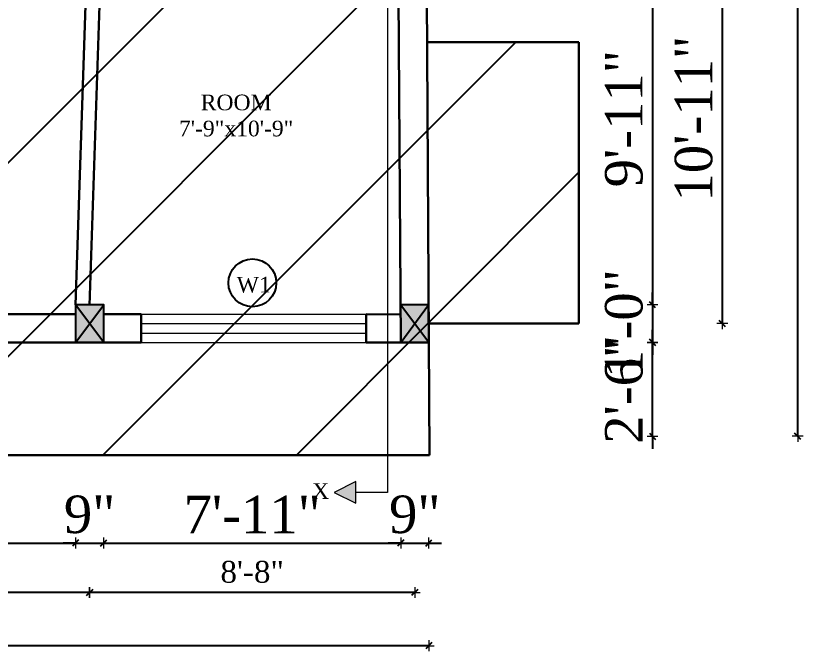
# Model space of a CAD drawing. Header units: inches. Extents: x 2 to 197762, y -33236 to 9.
# Drawn here: x 37221.1 to 37472.9, y -14143.8 to -13940.7 of the extents above; entities that cross this region are included whole.
import ezdxf

# ---------------------------------------------------------------- set-up
doc = ezdxf.new("R2010")
doc.units = ezdxf.units.IN
doc.header["$LTSCALE"] = 5
doc.header["$MEASUREMENT"] = 0
for name, color, linetype, lineweight in [('A-WALL', 7, 'Continuous', 9), ('Dimension', 7, 'Continuous', 18), ('Dw', 2, 'Continuous', 18)]:
    doc.layers.add(name, color=color, linetype=linetype, lineweight=lineweight)
doc.layers.add('dim line', color=7, linetype='Continuous', lineweight=15, true_color=0xfab2b2)
doc.layers.add('TEXT', color=6, linetype='Continuous')
doc.layers.add('WALL', color=7, linetype='Continuous')
doc.styles.add('ordinary', font='times.ttf')
doc.dimstyles.new('Copy of 96', dxfattribs={"dimtxt": 7, "dimasz": 4, "dimexe": 0.5, "dimexo": 0.5, "dimgap": 3, "dimtad": 1, "dimdec": 1, "dimzin": 11, "dimdsep": 46, "dimlunit": 4, "dimtxsty": 'ordinary', "dimblk": 'OBLIQUE', "dimcen": 0.09, "dimse1": 1, "dimse2": 1, "dimclrt": 6, "dimazin": 0, "dimtfac": 1, "dimtdec": 1, "dimtix": 1, "dimtmove": 2, "dimatfit": 3, "dimldrblk": 'leader', "dimfxl": 0.5, "dimfxlon": 1, "dimtolj": 1, "dimtzin": 0, "dimarcsym": 0})

# ---------------------------------------------------------------- blocks, each defined once
blk = doc.blocks.new('C1a')
at = {"color": 1, "ltscale": 5}
for p, q in [((18657.75, 4625.76), (18648.75, 4625.76)), ((18648.75, 4625.76), (18648.82, 4613.76)), ((18657.82, 4613.76), (18657.75, 4625.76)), ((18648.82, 4613.76), (18657.82, 4613.76))]:
    blk.add_line(p, q, dxfattribs=at)
blk = doc.blocks.new('x-x')
at = {"ltscale": 5}
for points in [[(11364.03, -701.52), (11364.03, -694.51), (11357.15, -698.09)], [(11364.03, -1135.52), (11364.03, -1128.51), (11357.15, -1132.09)]]:
    blk.add_hatch(color=256, dxfattribs=at).paths.add_polyline_path(points)
for p, q in [((11364.03, -694.51), (11357.15, -698.09)), ((11364.03, -701.52), (11364.03, -694.51)), ((11357.15, -698.09), (11364.03, -701.52)), ((11374.13, -698.09), (11364.03, -698.09)), ((11374.13, -698.09), (11374.13, -1132.09)), ((11364.03, -1128.51), (11357.15, -1132.09)), ((11364.03, -1135.52), (11364.03, -1128.51)), ((11357.15, -1132.09), (11364.03, -1135.52)), ((11374.13, -1132.09), (11364.03, -1132.09))]:
    blk.add_line(p, q, dxfattribs=at)
at = {"layer": 'A-WALL', "color": 1, "ltscale": 5}
blk.add_line((11374.13, -1120.09), (11374.13, -1132.09), dxfattribs=at)
at = {"layer": 'TEXT', "style": 'ordinary'}
for p in [(11350.08, -700.97), (11350.08, -1134.1)]:
    blk.add_text('X', height=5, dxfattribs=at).set_placement(p)
blk = doc.blocks.new('oblique')
at = {"color": 0, "lineweight": -2}
blk.add_line((0.25, 0.25), (-0.25, -0.25), dxfattribs=at)
at = {"layer": 'dim line', "lineweight": 9}
for p, q in [((-0.4375, 0), (0.4375, 0)), ((0, 0.4375), (0, -0.4375))]:
    blk.add_line(p, q, dxfattribs=at)
blk = doc.blocks.new('*D296')
at = {"layer": 'A-WALL', "color": 0, "lineweight": -2, "ltscale": 50, "transparency": 16777216}
blk.add_line((37348.7, -14125.07), (37244.7, -14125.07), dxfattribs=at)
at = {"layer": 'Defpoints', "color": 0, "ltscale": 50, "transparency": 16777216}
for p in [(37244.7, -14045.14), (37348.7, -14045.14), (37244.7, -14125.07)]:
    blk.add_point(p, dxfattribs=at)
at = {"layer": 'A-WALL', "color": 0, "lineweight": -2, "ltscale": 50, "transparency": 16777216, "xscale": 4, "yscale": 4, "zscale": 4, "rotation": 180}
blk.add_blockref('oblique', (37244.7, -14125.07), dxfattribs=at)
at = {"layer": 'A-WALL', "color": 0, "lineweight": -2, "ltscale": 50, "transparency": 16777216, "xscale": 4, "yscale": 4, "zscale": 4}
blk.add_blockref('oblique', (37348.7, -14125.07), dxfattribs=at)
at = {"layer": 'A-WALL', "color": 6, "ltscale": 50, "transparency": 16777216, "insert": (37296.7, -14118.51), "char_height": 7, "attachment_point": 5, "style": 'ordinary'}
blk.add_mtext('\\A1;8\'-8"', dxfattribs=at)
blk = doc.blocks.new('_OBLIQUE')
at = {"color": 0, "linetype": 'ByBlock'}
blk.add_line((-0.5, -0.5), (0.5, 0.5), dxfattribs=at)
blk = doc.blocks.new('leader')
at = {"layer": 'Dimension'}
for p, q in [((0, -4.328), (0, 4.328)), ((-4.424, 0), (4.424, 0))]:
    blk.add_line(p, q, dxfattribs=at)
blk = doc.blocks.new('*D297')
at = {"layer": 'A-WALL', "color": 0, "lineweight": -2, "ltscale": 50, "transparency": 16777216}
blk.add_line((37244.7, -14125.07), (37091.7, -14125.07), dxfattribs=at)
at = {"layer": 'Defpoints', "color": 0, "ltscale": 50, "transparency": 16777216}
for p in [(37091.7, -14045.14), (37244.7, -14045.14), (37091.7, -14125.07)]:
    blk.add_point(p, dxfattribs=at)
at = {"layer": 'A-WALL', "color": 0, "lineweight": -2, "ltscale": 50, "transparency": 16777216, "xscale": 4, "yscale": 4, "zscale": 4, "rotation": 180}
blk.add_blockref('oblique', (37091.7, -14125.07), dxfattribs=at)
at = {"layer": 'A-WALL', "color": 0, "lineweight": -2, "ltscale": 50, "transparency": 16777216, "xscale": 4, "yscale": 4, "zscale": 4}
blk.add_blockref('oblique', (37244.7, -14125.07), dxfattribs=at)
at = {"layer": 'A-WALL', "color": 6, "ltscale": 50, "transparency": 16777216, "insert": (37168.2, -14115.95), "char_height": 12, "attachment_point": 5, "style": 'ordinary'}
blk.add_mtext('\\A1;12\'-9"', dxfattribs=at)
blk = doc.blocks.new('*D300')
at = {"layer": 'A-WALL', "color": 0, "lineweight": -2, "ltscale": 50, "transparency": 16777216}
blk.add_line((37353.2, -14142.09), (36780.2, -14142.09), dxfattribs=at)
at = {"layer": 'Defpoints', "color": 0, "ltscale": 50, "transparency": 16777216}
for p in [(36780.2, -14045.14), (37353.2, -14045.14), (36780.2, -14142.09)]:
    blk.add_point(p, dxfattribs=at)
at = {"layer": 'A-WALL', "color": 0, "lineweight": -2, "ltscale": 50, "transparency": 16777216, "xscale": 4, "yscale": 4, "zscale": 4, "rotation": 180}
blk.add_blockref('oblique', (36780.2, -14142.09), dxfattribs=at)
at = {"layer": 'A-WALL', "color": 0, "lineweight": -2, "ltscale": 50, "transparency": 16777216, "xscale": 4, "yscale": 4, "zscale": 4}
blk.add_blockref('oblique', (37353.2, -14142.09), dxfattribs=at)
at = {"layer": 'A-WALL', "color": 6, "ltscale": 50, "transparency": 16777216, "insert": (37066.7, -14132.97), "char_height": 12, "attachment_point": 5, "style": 'ordinary'}
blk.add_mtext('\\A1;47\'-9"', dxfattribs=at)
blk = doc.blocks.new('*D325')
at = {"layer": 'A-WALL', "color": 0, "lineweight": -2, "ltscale": 50, "transparency": 16777216}
blk.add_line((37096.2, -14109.27), (37240.2, -14109.27), dxfattribs=at)
at = {"layer": 'Defpoints', "color": 0, "ltscale": 50, "transparency": 16777216}
for p in [(37096.2, -14045.14), (37240.2, -14045.14), (37240.2, -14109.27)]:
    blk.add_point(p, dxfattribs=at)
at = {"layer": 'A-WALL', "color": 0, "lineweight": -2, "ltscale": 50, "transparency": 16777216, "xscale": 4, "yscale": 4, "zscale": 4, "rotation": 180}
blk.add_blockref('oblique', (37096.2, -14109.27), dxfattribs=at)
at = {"layer": 'A-WALL', "color": 0, "lineweight": -2, "ltscale": 50, "transparency": 16777216, "xscale": 4, "yscale": 4, "zscale": 4}
blk.add_blockref('oblique', (37240.2, -14109.27), dxfattribs=at)
at = {"layer": 'A-WALL', "color": 6, "ltscale": 50, "transparency": 16777216, "insert": (37168.2, -14100.16), "char_height": 12, "attachment_point": 5, "style": 'ordinary'}
blk.add_mtext('\\A1;12\'-0"', dxfattribs=at)
blk = doc.blocks.new('*D326')
at = {"layer": 'A-WALL', "color": 0, "lineweight": -2, "ltscale": 50, "transparency": 16777216}
for p, q in [((37240.2, -14109.27), (37236.2, -14109.27)), ((37240.2, -14109.27), (37249.2, -14109.27)), ((37249.2, -14109.27), (37253.2, -14109.27))]:
    blk.add_line(p, q, dxfattribs=at)
at = {"layer": 'Defpoints', "color": 0, "ltscale": 50, "transparency": 16777216}
for p in [(37240.2, -14045.14), (37249.2, -14045.14), (37249.2, -14109.27)]:
    blk.add_point(p, dxfattribs=at)
at = {"layer": 'A-WALL', "color": 0, "lineweight": -2, "ltscale": 50, "transparency": 16777216, "xscale": 4, "yscale": 4, "zscale": 4}
blk.add_blockref('oblique', (37240.2, -14109.27), dxfattribs=at)
at = {"layer": 'A-WALL', "color": 0, "lineweight": -2, "ltscale": 50, "transparency": 16777216, "xscale": 4, "yscale": 4, "zscale": 4, "rotation": 180}
blk.add_blockref('oblique', (37249.2, -14109.27), dxfattribs=at)
at = {"layer": 'A-WALL', "color": 6, "ltscale": 50, "transparency": 16777216, "insert": (37244.7, -14100.15), "char_height": 12, "attachment_point": 5, "style": 'ordinary'}
blk.add_mtext('\\A1;9"', dxfattribs=at)
blk = doc.blocks.new('*D327')
at = {"layer": 'A-WALL', "color": 0, "lineweight": -2, "ltscale": 50, "transparency": 16777216}
blk.add_line((37249.2, -14109.27), (37344.2, -14109.27), dxfattribs=at)
at = {"layer": 'Defpoints', "color": 0, "ltscale": 50, "transparency": 16777216}
for p in [(37249.2, -14045.14), (37344.2, -14045.14), (37344.2, -14109.27)]:
    blk.add_point(p, dxfattribs=at)
at = {"layer": 'A-WALL', "color": 0, "lineweight": -2, "ltscale": 50, "transparency": 16777216, "xscale": 4, "yscale": 4, "zscale": 4, "rotation": 180}
blk.add_blockref('oblique', (37249.2, -14109.27), dxfattribs=at)
at = {"layer": 'A-WALL', "color": 0, "lineweight": -2, "ltscale": 50, "transparency": 16777216, "xscale": 4, "yscale": 4, "zscale": 4}
blk.add_blockref('oblique', (37344.2, -14109.27), dxfattribs=at)
at = {"layer": 'A-WALL', "color": 6, "ltscale": 50, "transparency": 16777216, "insert": (37296.7, -14100.15), "char_height": 12, "attachment_point": 5, "style": 'ordinary'}
blk.add_mtext('\\A1;7\'-11"', dxfattribs=at)
blk = doc.blocks.new('*D328')
at = {"layer": 'A-WALL', "color": 0, "lineweight": -2, "ltscale": 50, "transparency": 16777216}
for p, q in [((37344.2, -14109.27), (37340.2, -14109.27)), ((37344.2, -14109.27), (37353.2, -14109.27)), ((37353.2, -14109.27), (37357.2, -14109.27))]:
    blk.add_line(p, q, dxfattribs=at)
at = {"layer": 'Defpoints', "color": 0, "ltscale": 50, "transparency": 16777216}
for p in [(37344.2, -14045.14), (37353.2, -14045.14), (37353.2, -14109.27)]:
    blk.add_point(p, dxfattribs=at)
at = {"layer": 'A-WALL', "color": 0, "lineweight": -2, "ltscale": 50, "transparency": 16777216, "xscale": 4, "yscale": 4, "zscale": 4}
blk.add_blockref('oblique', (37344.2, -14109.27), dxfattribs=at)
at = {"layer": 'A-WALL', "color": 0, "lineweight": -2, "ltscale": 50, "transparency": 16777216, "xscale": 4, "yscale": 4, "zscale": 4, "rotation": 180}
blk.add_blockref('oblique', (37353.2, -14109.27), dxfattribs=at)
at = {"layer": 'A-WALL', "color": 6, "ltscale": 50, "transparency": 16777216, "insert": (37348.7, -14100.15), "char_height": 12, "attachment_point": 5, "style": 'ordinary'}
blk.add_mtext('\\A1;9"', dxfattribs=at)
blk = doc.blocks.new('*D334')
at = {"layer": 'A-WALL', "color": 0, "lineweight": -2, "ltscale": 50, "transparency": 16777216}
blk.add_line((37424.73, -13914.14), (37424.73, -14033.14), dxfattribs=at)
at = {"layer": 'Defpoints', "color": 0, "ltscale": 50, "transparency": 16777216}
for p in [(37352.4, -13914.14), (37353.13, -14033.14), (37424.73, -14033.14)]:
    blk.add_point(p, dxfattribs=at)
at = {"layer": 'A-WALL', "color": 0, "lineweight": -2, "ltscale": 50, "transparency": 16777216, "xscale": 4, "yscale": 4, "zscale": 4}
for p, rotation in [((37424.73, -13914.14), 90), ((37424.73, -14033.14), 270)]:
    blk.add_blockref('oblique', p, dxfattribs=dict(at, rotation=rotation))
at = {"layer": 'A-WALL', "color": 6, "ltscale": 50, "transparency": 16777216, "insert": (37415.61, -13973.64), "char_height": 12, "attachment_point": 5, "rotation": 90, "style": 'ordinary'}
blk.add_mtext('\\A1;9\'-11"', dxfattribs=at)
blk = doc.blocks.new('*D335')
at = {"layer": 'A-WALL', "color": 0, "lineweight": -2, "ltscale": 50, "transparency": 16777216}
for p, q in [((37424.73, -14033.14), (37424.73, -14029.14)), ((37424.73, -14033.14), (37424.73, -14045.14)), ((37424.73, -14045.14), (37424.73, -14049.14))]:
    blk.add_line(p, q, dxfattribs=at)
at = {"layer": 'Defpoints', "color": 0, "ltscale": 50, "transparency": 16777216}
for p in [(37353.13, -14033.14), (37353.2, -14045.14), (37424.73, -14045.14)]:
    blk.add_point(p, dxfattribs=at)
at = {"layer": 'A-WALL', "color": 0, "lineweight": -2, "ltscale": 50, "transparency": 16777216, "xscale": 4, "yscale": 4, "zscale": 4}
for p, rotation in [((37424.73, -14033.14), 270), ((37424.73, -14045.14), 90)]:
    blk.add_blockref('oblique', p, dxfattribs=dict(at, rotation=rotation))
at = {"layer": 'A-WALL', "color": 6, "ltscale": 50, "transparency": 16777216, "insert": (37415.63, -14039.14), "char_height": 12, "attachment_point": 5, "rotation": 90, "style": 'ordinary'}
blk.add_mtext('\\A1;1\'-0"', dxfattribs=at)
blk = doc.blocks.new('*D338')
at = {"layer": 'A-WALL', "color": 0, "lineweight": -2, "ltscale": 50, "transparency": 16777216}
blk.add_line((37447.03, -13908.14), (37447.03, -14039.14), dxfattribs=at)
at = {"layer": 'Defpoints', "color": 0, "ltscale": 50, "transparency": 16777216}
for p in [(37352.36, -13908.14), (37353.17, -14039.14), (37447.03, -14039.14)]:
    blk.add_point(p, dxfattribs=at)
at = {"layer": 'A-WALL', "color": 0, "lineweight": -2, "ltscale": 50, "transparency": 16777216, "xscale": 4, "yscale": 4, "zscale": 4}
for p, rotation in [((37447.03, -13908.14), 90), ((37447.03, -14039.14), 270)]:
    blk.add_blockref('oblique', p, dxfattribs=dict(at, rotation=rotation))
at = {"layer": 'A-WALL', "color": 6, "ltscale": 50, "transparency": 16777216, "insert": (37437.93, -13973.64), "char_height": 12, "attachment_point": 5, "rotation": 90, "style": 'ordinary'}
blk.add_mtext('\\A1;10\'-11"', dxfattribs=at)
blk = doc.blocks.new('*D339')
at = {"layer": 'A-WALL', "color": 0, "lineweight": -2, "ltscale": 50, "transparency": 16777216}
blk.add_line((37471.19, -14075.14), (37471.19, -13689.14), dxfattribs=at)
at = {"layer": 'Defpoints', "color": 0, "ltscale": 50, "transparency": 16777216}
for p in [(37351.02, -13689.14), (37471.19, -13689.14), (37353.39, -14075.14)]:
    blk.add_point(p, dxfattribs=at)
at = {"layer": 'A-WALL', "color": 0, "lineweight": -2, "ltscale": 50, "transparency": 16777216, "xscale": 4, "yscale": 4, "zscale": 4}
for p, rotation in [((37471.19, -13689.14), 90), ((37471.19, -14075.14), 270)]:
    blk.add_blockref('oblique', p, dxfattribs=dict(at, rotation=rotation))
at = {"layer": 'A-WALL', "color": 6, "ltscale": 50, "transparency": 16777216, "insert": (37462.09, -13882.14), "char_height": 12, "attachment_point": 5, "rotation": 90, "style": 'ordinary'}
blk.add_mtext('\\A1;32\'-2"', dxfattribs=at)
blk = doc.blocks.new('*D340')
at = {"layer": 'A-WALL', "color": 0, "lineweight": -2, "ltscale": 50, "transparency": 16777216}
for p, q in [((37424.73, -14045.14), (37424.73, -14041.14)), ((37424.73, -14075.14), (37424.73, -14045.14)), ((37424.73, -14075.14), (37424.73, -14079.14))]:
    blk.add_line(p, q, dxfattribs=at)
at = {"layer": 'Defpoints', "color": 0, "ltscale": 50, "transparency": 16777216}
for p in [(37353.2, -14045.14), (37424.73, -14045.14), (37353.39, -14075.14)]:
    blk.add_point(p, dxfattribs=at)
at = {"layer": 'A-WALL', "color": 0, "lineweight": -2, "ltscale": 50, "transparency": 16777216, "xscale": 4, "yscale": 4, "zscale": 4}
for p, rotation in [((37424.73, -14045.14), 270), ((37424.73, -14075.14), 90)]:
    blk.add_blockref('oblique', p, dxfattribs=dict(at, rotation=rotation))
at = {"layer": 'A-WALL', "color": 6, "ltscale": 50, "transparency": 16777216, "insert": (37415.63, -14060.14), "char_height": 12, "attachment_point": 5, "rotation": 90, "style": 'ordinary'}
blk.add_mtext('\\A1;2\'-6"', dxfattribs=at)

msp = doc.modelspace()

# ---------------------------------------------------------------- hatches: boundary and pattern name
at = {"layer": 'WALL', "linetype": 'ByBlock', "ltscale": 5, "true_color": 0xf8991e}
h = msp.add_hatch(dxfattribs=at)
h.set_pattern_fill('ANSI31', color=30, scale=350)
h.set_pattern_definition([(45, (28671.218, -11460.087), (-30.93592, 30.93592), [])])
h.paths.add_polyline_path([(36759.76, -14081.14), (36992.57, -13671.14), (37351.02, -13671.14), (37352.61, -13949.14), (37401.2, -13949.14), (37401.2, -14039.14), (37353.2, -14039.14), (37353.43, -14081.14)])
h = msp.add_hatch(color=30, dxfattribs=at)
h.dxf.hatch_style = 1
h.paths.add_polyline_path([(37244.7, -14039.14), (37240.2, -14045.14), (37249.2, -14045.14)])
h.paths.add_polyline_path([(37249.2, -14045.14), (37249.2, -14033.14), (37244.7, -14039.14)])
h.paths.add_polyline_path([(37244.7, -14039.14), (37249.2, -14033.14), (37240.2, -14033.14)])
h.paths.add_polyline_path([(37240.2, -14033.14), (37240.2, -14045.14), (37244.7, -14039.14)])
h = msp.add_hatch(color=30, dxfattribs=at)
h.dxf.hatch_style = 1
h.paths.add_polyline_path([(37353.2, -14045.14), (37348.67, -14039.14), (37344.2, -14045.14)])
h.paths.add_polyline_path([(37353.2, -14045.14), (37353.13, -14033.14), (37348.67, -14039.14)])
h.paths.add_polyline_path([(37353.13, -14033.14), (37344.13, -14033.14), (37348.67, -14039.14)])
h.paths.add_polyline_path([(37348.67, -14039.14), (37344.13, -14033.14), (37344.2, -14045.14)])

# ---------------------------------------------------------------- linework, layer by layer
at = {"color": 1, "ltscale": 5}
for p, q in [((37240.2, -14045.14), (37249.2, -14033.14)), ((37249.2, -14045.14), (37240.2, -14033.14)), ((37353.2, -14045.14), (37344.13, -14033.14)), ((37344.2, -14045.14), (37353.13, -14033.14))]:
    msp.add_line(p, q, dxfattribs=at)
at = {"layer": 'A-WALL', "lineweight": 30}
for p, q in [((37344.2, -14045.14), (37343.27, -13893.64)), ((37353.43, -14081.14), (37352.27, -13893.64)), ((37244.19, -13914.14), (37240.2, -14033.14)), ((37248.69, -13914.29), (37244.7, -14033.29)), ((37401.2, -13949.14), (37352.61, -13949.14)), ((37401.2, -14039.14), (37401.2, -13949.14)), ((37216.7, -14036.14), (37240.2, -14036.14)), ((37249.2, -14036.14), (37261.2, -14036.14)), ((37261.2, -14045.14), (37261.2, -14036.14)), ((37333.2, -14036.14), (37344.15, -14036.2)), ((37333.2, -14045.14), (37333.2, -14036.14)), ((37353.2, -14039.14), (37401.2, -14039.14)), ((37216.7, -14045.14), (37261.2, -14045.14)), ((37333.2, -14045.14), (37353.2, -14045.14)), ((36759.76, -14081.14), (37353.43, -14081.14))]:
    msp.add_line(p, q, dxfattribs=at)
at = {"layer": 'Dw', "color": 3}
for p, q in [((37261.2, -14036.14), (37333.2, -14036.14)), ((37261.18, -14039.14), (37333.18, -14039.14)), ((37261.18, -14039.14), (37333.18, -14039.14)), ((37261.18, -14042.14), (37333.18, -14042.14)), ((37261.18, -14045.14), (37333.18, -14045.14))]:
    msp.add_line(p, q, dxfattribs=at)
at = {"layer": 'TEXT'}
msp.add_circle((37296.76, -14026.11), 7.64, dxfattribs=at)
at = {"layer": 'WALL', "color": 2, "linetype": 'ByBlock', "ltscale": 5}
for points in [[(37240.2, -14045.14), (37249.2, -14045.14), (37249.2, -14033.14), (37240.2, -14033.14)], [(37344.13, -14033.14), (37344.2, -14045.14), (37353.2, -14045.14), (37353.13, -14033.14)]]:
    msp.add_lwpolyline(points, close=True, dxfattribs=at)

# ---------------------------------------------------------------- block references
at = {"layer": 'A-WALL', "color": 1}
msp.add_blockref('x-x', (25965.79, -12961.05), dxfattribs=at)
at = {"layer": 'WALL', "color": 2, "linetype": 'ByBlock', "ltscale": 5}
msp.add_blockref('C1a', (18695.39, -18658.9), dxfattribs=at)

# ---------------------------------------------------------------- texts
at = {"layer": 'TEXT', "style": 'ordinary'}
msp.add_text('W1', height=5, rotation=0.0004, dxfattribs=at).set_placement((37291.73, -14029.18))
at = {"layer": 'TEXT', "insert": (37291.56, -13979.35), "char_height": 5, "attachment_point": 8, "rotation": 359.9996, "style": 'ordinary'}
msp.add_mtext_dynamic_manual_height_columns('ROOM\\P7\'-9"x10\'-9"', width=101.5687, gutter_width=1720.72, heights=[0], dxfattribs=at)

# ---------------------------------------------------------------- dimensions: what is measured, and where the dimension line sits
at = {"layer": 'A-WALL', "ltscale": 50}
for base, p1, p2, picture, middle in [((37471.19, -13689.14), (37353.39, -14075.14), (37351.02, -13689.14), '*D339', (37462.09, -13882.14)), ((37447.03, -14039.14), (37352.36, -13908.14), (37353.17, -14039.14), '*D338', (37437.93, -13973.64)), ((37424.73, -14033.14), (37352.4, -13914.14), (37353.13, -14033.14), '*D334', (37415.61, -13973.64)), ((37424.73, -14045.14), (37353.13, -14033.14), (37353.2, -14045.14), '*D335', (37415.63, -14039.14)), ((37424.73, -14045.14), (37353.39, -14075.14), (37353.2, -14045.14), '*D340', (37415.63, -14060.14))]:
    dim = msp.add_linear_dim(base=base, p1=p1, p2=p2, angle=90, dimstyle='Copy of 96', override={"dimtxt": 12, "dimdec": 0, "dimblk": 'oblique', "dimtdec": 0, "dimarcsym": 1}, dxfattribs=at)
    dim.commit()
    dim.dimension.update_dxf_attribs({"geometry": picture, "text_midpoint": middle})
for base, p1, p2, picture, middle in [((36780.2, -14142.09), (37353.2, -14045.14), (36780.2, -14045.14), '*D300', (37066.7, -14132.97)), ((37091.7, -14125.07), (37244.7, -14045.14), (37091.7, -14045.14), '*D297', (37168.2, -14115.95)), ((37240.2, -14109.27), (37096.2, -14045.14), (37240.2, -14045.14), '*D325', (37168.2, -14100.16)), ((37249.2, -14109.27), (37240.2, -14045.14), (37249.2, -14045.14), '*D326', (37244.7, -14100.15)), ((37344.2, -14109.27), (37249.2, -14045.14), (37344.2, -14045.14), '*D327', (37296.7, -14100.15)), ((37353.2, -14109.27), (37344.2, -14045.14), (37353.2, -14045.14), '*D328', (37348.7, -14100.15))]:
    dim = msp.add_linear_dim(base=base, p1=p1, p2=p2, dimstyle='Copy of 96', override={"dimtxt": 12, "dimdec": 0, "dimblk": 'oblique', "dimtdec": 0, "dimarcsym": 1}, dxfattribs=at)
    dim.commit()
    dim.dimension.update_dxf_attribs({"geometry": picture, "text_midpoint": middle})
dim = msp.add_aligned_dim(p1=(37348.7, -14045.14), p2=(37244.7, -14045.14), distance=79.93, dimstyle='Copy of 96', override={"dimdec": 0, "dimblk": 'oblique', "dimtdec": 0, "dimarcsym": 1}, dxfattribs=at)
dim.commit()
dim.dimension.update_dxf_attribs({"geometry": '*D296', "text_midpoint": (37296.7, -14118.51)})

doc.saveas('drawing.dxf')
